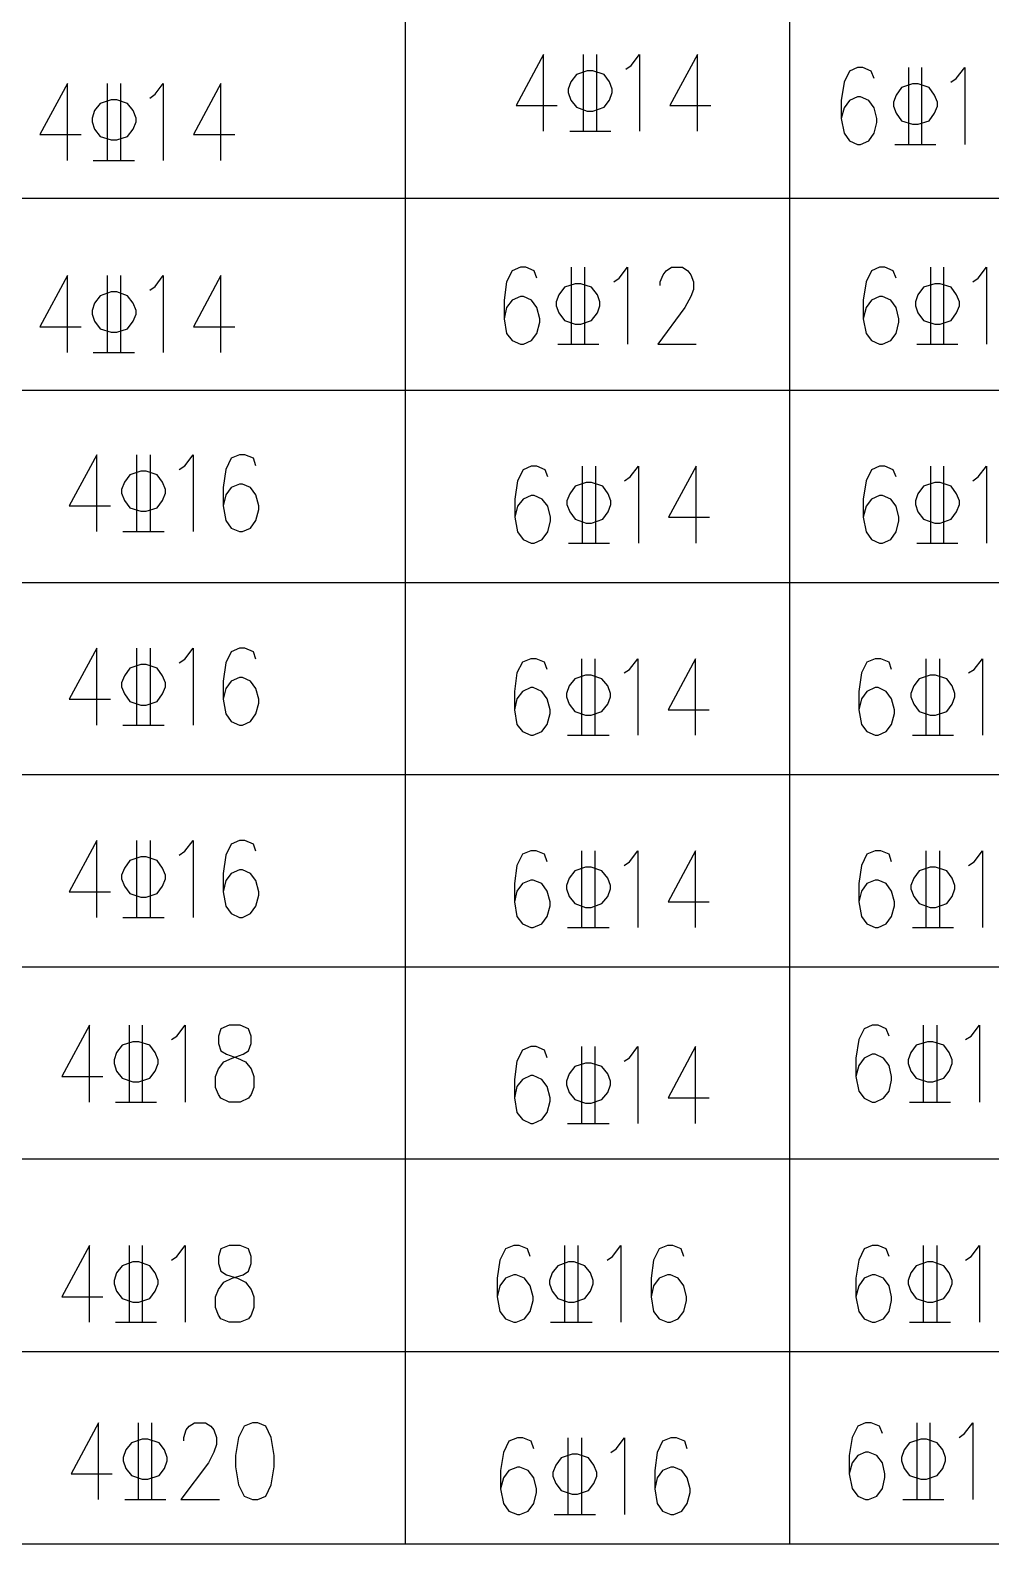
# Model space of a CAD drawing. Extents: x 3968514 to 5230306, y -516551 to -228246.
# Drawn here: x 4097670 to 4100179, y -330619 to -326664 of the extents above; entities that cross this region are included whole.
import ezdxf

# ---------------------------------------------------------------- set-up
doc = ezdxf.new("R2010")
doc.units = 0
doc.header["$LTSCALE"] = 1000
doc.header["$MEASUREMENT"] = 0
doc.layers.add('PUB_TEXT', color=7, linetype='Continuous')

# ---------------------------------------------------------------- blocks, each defined once
blk = doc.blocks.new('gegeehe')
at = {"color": 0, "linetype": 'Continuous'}
for points in [[(2737391.8, -7649416), (2752391.7, -7649416), (2752391.7, -7638865.4), (2737391.8, -7638865.4), (2737391.8, -7649416)], [(2744791.9, -7638865.4), (2744791.9, -7649416)], [(2746191.7, -7638865.4), (2746191.7, -7649416)], [(2745295.4, -7644271.1), (2745295.4, -7643992.1), (2745196.3, -7644178.1), (2745345.7, -7644178.1)], [(2745440.2, -7643992.1), (2745440.2, -7644271.1)], [(2745490.6, -7644271.1), (2745490.6, -7643992.1)], [(2745595.8, -7644045.4), (2745615.6, -7644031.7), (2745646.1, -7643992.1), (2745646.1, -7644271.1)], [(2745856.5, -7644271.1), (2745856.5, -7643992.1), (2745755.9, -7644178.1), (2745905.3, -7644178.1)], [(2745455.5, -7644051.5), (2745415.8, -7644065.3), (2745396, -7644091.2), (2745385.3, -7644118.6), (2745385.3, -7644130.8), (2745396, -7644158.3), (2745415.8, -7644184.2), (2745455.5, -7644197.9), (2745475.3, -7644197.9), (2745516.5, -7644184.2), (2745536.3, -7644158.3), (2745545.5, -7644130.8), (2745545.5, -7644118.6), (2745536.3, -7644091.2), (2745516.5, -7644065.3), (2745475.3, -7644051.5), (2745455.5, -7644051.5)], [(2746500.6, -7644079), (2746489.9, -7644053.1), (2746459.4, -7644039.3), (2746439.6, -7644039.3), (2746410.6, -7644053.1), (2746390.8, -7644092.7), (2746380.1, -7644159.8), (2746380.1, -7644225.4), (2746390.8, -7644278.7), (2746410.6, -7644306.2), (2746439.6, -7644319.9), (2746450.3, -7644319.9), (2746480.8, -7644306.2), (2746500.6, -7644278.7), (2746509.7, -7644239.1), (2746509.7, -7644225.4), (2746500.6, -7644185.7), (2746480.8, -7644159.8), (2746450.3, -7644146.1), (2746439.6, -7644146.1), (2746410.6, -7644159.8), (2746390.8, -7644185.7), (2746380.1, -7644225.4)], [(2746625.6, -7644039.3), (2746625.6, -7644319.9)], [(2746674.4, -7644319.9), (2746674.4, -7644039.3)], [(2746779.6, -7644092.7), (2746799.5, -7644079), (2746829.9, -7644039.3), (2746829.9, -7644319.9)], [(2743561.6, -7644377.9), (2743561.6, -7644097.3), (2743461, -7644283.3), (2743611.9, -7644283.3)], [(2743706.5, -7644097.3), (2743706.5, -7644377.9)], [(2743756.8, -7644377.9), (2743756.8, -7644097.3)], [(2743862, -7644150.6), (2743881.8, -7644136.9), (2743910.8, -7644097.3), (2743910.8, -7644377.9)], [(2744121.2, -7644377.9), (2744121.2, -7644097.3), (2744020.6, -7644283.3), (2744171.6, -7644283.3)], [(2746639.3, -7644098.8), (2746599.7, -7644112.5), (2746579.9, -7644140), (2746570.7, -7644165.9), (2746570.7, -7644179.6), (2746579.9, -7644205.5), (2746599.7, -7644233), (2746639.3, -7644245.2), (2746660.7, -7644245.2), (2746700.3, -7644233), (2746720.2, -7644205.5), (2746730.8, -7644179.6), (2746730.8, -7644165.9), (2746720.2, -7644140), (2746700.3, -7644112.5), (2746660.7, -7644098.8), (2746639.3, -7644098.8)], [(2743721.7, -7644156.7), (2743680.6, -7644170.5), (2743660.7, -7644196.4), (2743651.6, -7644223.8), (2743651.6, -7644237.6), (2743660.7, -7644263.5), (2743680.6, -7644290.9), (2743721.7, -7644303.1), (2743741.5, -7644303.1), (2743781.2, -7644290.9), (2743801, -7644263.5), (2743811.7, -7644237.6), (2743811.7, -7644223.8), (2743801, -7644196.4), (2743781.2, -7644170.5), (2743741.5, -7644156.7), (2743721.7, -7644156.7)], [(2745391.4, -7644271.1), (2745540.9, -7644271.1)], [(2746575.3, -7644319.9), (2746724.7, -7644319.9)], [(2743656.2, -7644377.9), (2743805.6, -7644377.9)], [(2737391.8, -7644515.1), (2752391.7, -7644515.1)], [(2745271.4, -7644806.3), (2745262.2, -7644780.4), (2745231.7, -7644766.7), (2745211.9, -7644766.7), (2745181.4, -7644780.4), (2745161.6, -7644820.1), (2745152.4, -7644887.2), (2745152.4, -7644954.3), (2745161.6, -7645007.6), (2745181.4, -7645033.5), (2745211.9, -7645047.3), (2745222.6, -7645047.3), (2745251.6, -7645033.5), (2745271.4, -7645007.6), (2745282.1, -7644966.5), (2745282.1, -7644954.3), (2745271.4, -7644913.1), (2745251.6, -7644887.2), (2745222.6, -7644873.4), (2745211.9, -7644873.4), (2745181.4, -7644887.2), (2745161.6, -7644913.1), (2745152.4, -7644954.3)], [(2745396.4, -7644766.7), (2745396.4, -7645047.3)], [(2745446.7, -7645047.3), (2745446.7, -7644766.7)], [(2745552, -7644820.1), (2745571.8, -7644806.3), (2745602.3, -7644766.7), (2745602.3, -7645047.3)], [(2745721.2, -7644833.8), (2745721.2, -7644820.1), (2745731.9, -7644794.1), (2745742.6, -7644780.4), (2745762.4, -7644766.7), (2745802, -7644766.7), (2745821.9, -7644780.4), (2745832.5, -7644794.1), (2745841.7, -7644820.1), (2745841.7, -7644847.5), (2745832.5, -7644873.4), (2745811.2, -7644913.1), (2745712.1, -7645047.3), (2745852.3, -7645047.3)], [(2746580.5, -7644806.3), (2746569.9, -7644780.4), (2746539.4, -7644766.7), (2746519.5, -7644766.7), (2746490.6, -7644780.4), (2746470.7, -7644820.1), (2746460.1, -7644887.2), (2746460.1, -7644954.3), (2746470.7, -7645007.6), (2746490.6, -7645033.5), (2746519.5, -7645047.3), (2746530.2, -7645047.3), (2746560.7, -7645033.5), (2746580.5, -7645007.6), (2746589.7, -7644966.5), (2746589.7, -7644954.3), (2746580.5, -7644913.1), (2746560.7, -7644887.2), (2746530.2, -7644873.4), (2746519.5, -7644873.4), (2746490.6, -7644887.2), (2746470.7, -7644913.1), (2746460.1, -7644954.3)], [(2746705.6, -7644766.7), (2746705.6, -7645047.3)], [(2746754.4, -7645047.3), (2746754.4, -7644766.7)], [(2746859.6, -7644820.1), (2746879.4, -7644806.3), (2746909.9, -7644766.7), (2746909.9, -7645047.3)], [(2743561.6, -7645077.8), (2743561.6, -7644797.2), (2743461, -7644983.2), (2743611.9, -7644983.2)], [(2743706.5, -7644797.2), (2743706.5, -7645077.8)], [(2743756.8, -7645077.8), (2743756.8, -7644797.2)], [(2743862, -7644850.6), (2743881.8, -7644836.8), (2743910.8, -7644797.2), (2743910.8, -7645077.8)], [(2744121.2, -7645077.8), (2744121.2, -7644797.2), (2744020.6, -7644983.2), (2744171.6, -7644983.2)], [(2745411.7, -7644827.7), (2745372, -7644839.9), (2745352.2, -7644867.3), (2745341.5, -7644893.3), (2745341.5, -7644907), (2745352.2, -7644932.9), (2745372, -7644960.4), (2745411.7, -7644974.1), (2745431.5, -7644974.1), (2745471.1, -7644960.4), (2745492.5, -7644932.9), (2745501.6, -7644907), (2745501.6, -7644893.3), (2745492.5, -7644867.3), (2745471.1, -7644839.9), (2745431.5, -7644827.7), (2745411.7, -7644827.7)], [(2746720.8, -7644827.7), (2746679.6, -7644839.9), (2746659.8, -7644867.3), (2746650.7, -7644893.3), (2746650.7, -7644907), (2746659.8, -7644932.9), (2746679.6, -7644960.4), (2746720.8, -7644974.1), (2746740.6, -7644974.1), (2746780.3, -7644960.4), (2746800.1, -7644932.9), (2746810.8, -7644907), (2746810.8, -7644893.3), (2746800.1, -7644867.3), (2746780.3, -7644839.9), (2746740.6, -7644827.7), (2746720.8, -7644827.7)], [(2743721.7, -7644856.7), (2743680.6, -7644870.4), (2743660.7, -7644897.8), (2743651.6, -7644923.8), (2743651.6, -7644937.5), (2743660.7, -7644963.4), (2743680.6, -7644990.9), (2743721.7, -7645003.1), (2743741.5, -7645003.1), (2743781.2, -7644990.9), (2743801, -7644963.4), (2743811.7, -7644937.5), (2743811.7, -7644923.8), (2743801, -7644897.8), (2743781.2, -7644870.4), (2743741.5, -7644856.7), (2743721.7, -7644856.7)], [(2745347.6, -7645047.3), (2745497.1, -7645047.3)], [(2746655.2, -7645047.3), (2746804.7, -7645047.3)], [(2743656.2, -7645077.8), (2743805.6, -7645077.8)], [(2737391.8, -7645215), (2752391.7, -7645215)], [(2743668.7, -7645728.9), (2743668.7, -7645449.8), (2743568, -7645635.9), (2743719, -7645635.9)], [(2743813.5, -7645449.8), (2743813.5, -7645728.9)], [(2743863.9, -7645728.9), (2743863.9, -7645449.8)], [(2743969.1, -7645503.2), (2743988.9, -7645489.5), (2744019.4, -7645449.8), (2744019.4, -7645728.9)], [(2744248.1, -7645489.5), (2744239, -7645462), (2744208.5, -7645449.8), (2744188.7, -7645449.8), (2744158.2, -7645462), (2744138.3, -7645503.2), (2744129.2, -7645568.8), (2744129.2, -7645635.9), (2744138.3, -7645689.2), (2744158.2, -7645716.7), (2744188.7, -7645728.9), (2744199.3, -7645728.9), (2744228.3, -7645716.7), (2744248.1, -7645689.2), (2744258.8, -7645649.6), (2744258.8, -7645635.9), (2744248.1, -7645596.2), (2744228.3, -7645568.8), (2744199.3, -7645556.6), (2744188.7, -7645556.6), (2744158.2, -7645568.8), (2744138.3, -7645596.2), (2744129.2, -7645635.9)], [(2743828.8, -7645509.3), (2743789.1, -7645523), (2743769.3, -7645549), (2743758.6, -7645576.4), (2743758.6, -7645590.1), (2743769.3, -7645616.1), (2743789.1, -7645643.5), (2743828.8, -7645655.7), (2743848.6, -7645655.7), (2743888.3, -7645643.5), (2743908.1, -7645616.1), (2743918.8, -7645590.1), (2743918.8, -7645576.4), (2743908.1, -7645549), (2743888.3, -7645523), (2743848.6, -7645509.3), (2743828.8, -7645509.3)], [(2745312.2, -7645530.7), (2745301.5, -7645504.7), (2745271, -7645491), (2745251.2, -7645491), (2745222.2, -7645504.7), (2745200.8, -7645544.4), (2745191.7, -7645611.5), (2745191.7, -7645677), (2745200.8, -7645730.4), (2745222.2, -7645757.9), (2745251.2, -7645771.6), (2745261.8, -7645771.6), (2745290.8, -7645757.9), (2745312.2, -7645730.4), (2745321.3, -7645690.8), (2745321.3, -7645677), (2745312.2, -7645637.4), (2745290.8, -7645611.5), (2745261.8, -7645597.8), (2745251.2, -7645597.8), (2745222.2, -7645611.5), (2745200.8, -7645637.4), (2745191.7, -7645677)], [(2745437.2, -7645491), (2745437.2, -7645771.6)], [(2745486, -7645771.6), (2745486, -7645491)], [(2745591.2, -7645544.4), (2745611, -7645530.7), (2745641.5, -7645491), (2745641.5, -7645771.6)], [(2745851.9, -7645771.6), (2745851.9, -7645491), (2745751.3, -7645677), (2745900.7, -7645677)], [(2746580.5, -7645530.7), (2746569.9, -7645504.7), (2746539.4, -7645491), (2746519.5, -7645491), (2746490.6, -7645504.7), (2746470.7, -7645544.4), (2746460.1, -7645611.5), (2746460.1, -7645677), (2746470.7, -7645730.4), (2746490.6, -7645757.9), (2746519.5, -7645771.6), (2746530.2, -7645771.6), (2746560.7, -7645757.9), (2746580.5, -7645730.4), (2746589.7, -7645690.8), (2746589.7, -7645677), (2746580.5, -7645637.4), (2746560.7, -7645611.5), (2746530.2, -7645597.8), (2746519.5, -7645597.8), (2746490.6, -7645611.5), (2746470.7, -7645637.4), (2746460.1, -7645677)], [(2746705.6, -7645491), (2746705.6, -7645771.6)], [(2746754.4, -7645771.6), (2746754.4, -7645491)], [(2746859.6, -7645544.4), (2746879.4, -7645530.7), (2746909.9, -7645491), (2746909.9, -7645771.6)], [(2745450.9, -7645550.5), (2745411.3, -7645564.2), (2745391.4, -7645591.7), (2745380.8, -7645617.6), (2745380.8, -7645631.3), (2745391.4, -7645657.2), (2745411.3, -7645684.7), (2745450.9, -7645698.4), (2745470.7, -7645698.4), (2745511.9, -7645684.7), (2745531.7, -7645657.2), (2745540.9, -7645631.3), (2745540.9, -7645617.6), (2745531.7, -7645591.7), (2745511.9, -7645564.2), (2745470.7, -7645550.5), (2745450.9, -7645550.5)], [(2746720.8, -7645550.5), (2746679.6, -7645564.2), (2746659.8, -7645591.7), (2746650.7, -7645617.6), (2746650.7, -7645631.3), (2746659.8, -7645657.2), (2746679.6, -7645684.7), (2746720.8, -7645698.4), (2746740.6, -7645698.4), (2746780.3, -7645684.7), (2746800.1, -7645657.2), (2746810.8, -7645631.3), (2746810.8, -7645617.6), (2746800.1, -7645591.7), (2746780.3, -7645564.2), (2746740.6, -7645550.5), (2746720.8, -7645550.5)], [(2743763.2, -7645728.9), (2743914.2, -7645728.9)], [(2745386.9, -7645771.6), (2745536.3, -7645771.6)], [(2746655.2, -7645771.6), (2746804.7, -7645771.6)], [(2737391.8, -7645914.9), (2752391.7, -7645914.9)], [(2743668.7, -7646434.9), (2743668.7, -7646154.3), (2743568, -7646340.4), (2743719, -7646340.4)], [(2743813.5, -7646154.3), (2743813.5, -7646434.9)], [(2743863.9, -7646434.9), (2743863.9, -7646154.3)], [(2743969.1, -7646207.7), (2743988.9, -7646194), (2744019.4, -7646154.3), (2744019.4, -7646434.9)], [(2744248.1, -7646194), (2744239, -7646168.1), (2744208.5, -7646154.3), (2744188.7, -7646154.3), (2744158.2, -7646168.1), (2744138.3, -7646207.7), (2744129.2, -7646274.8), (2744129.2, -7646340.4), (2744138.3, -7646393.7), (2744158.2, -7646421.2), (2744188.7, -7646434.9), (2744199.3, -7646434.9), (2744228.3, -7646421.2), (2744248.1, -7646393.7), (2744258.8, -7646354.1), (2744258.8, -7646340.4), (2744248.1, -7646300.7), (2744228.3, -7646274.8), (2744199.3, -7646261.1), (2744188.7, -7646261.1), (2744158.2, -7646274.8), (2744138.3, -7646300.7), (2744129.2, -7646340.4)], [(2743828.8, -7646213.8), (2743789.1, -7646227.5), (2743769.3, -7646255), (2743758.6, -7646280.9), (2743758.6, -7646294.6), (2743769.3, -7646320.5), (2743789.1, -7646348), (2743828.8, -7646361.7), (2743848.6, -7646361.7), (2743888.3, -7646348), (2743908.1, -7646320.5), (2743918.8, -7646294.6), (2743918.8, -7646280.9), (2743908.1, -7646255), (2743888.3, -7646227.5), (2743848.6, -7646213.8), (2743828.8, -7646213.8)], [(2745309.1, -7646232.1), (2745300, -7646204.7), (2745269.5, -7646192.5), (2745249.6, -7646192.5), (2745219.1, -7646204.7), (2745199.3, -7646244.3), (2745190.2, -7646311.4), (2745190.2, -7646378.5), (2745199.3, -7646431.9), (2745219.1, -7646457.8), (2745249.6, -7646471.5), (2745258.8, -7646471.5), (2745289.3, -7646457.8), (2745309.1, -7646431.9), (2745319.8, -7646392.2), (2745319.8, -7646378.5), (2745309.1, -7646338.8), (2745289.3, -7646311.4), (2745258.8, -7646297.7), (2745249.6, -7646297.7), (2745219.1, -7646311.4), (2745199.3, -7646338.8), (2745190.2, -7646378.5)], [(2745434.1, -7646192.5), (2745434.1, -7646471.5)], [(2745484.5, -7646471.5), (2745484.5, -7646192.5)], [(2745589.7, -7646244.3), (2745609.5, -7646232.1), (2745640, -7646192.5), (2745640, -7646471.5)], [(2745848.9, -7646471.5), (2745848.9, -7646192.5), (2745749.8, -7646378.5), (2745899.2, -7646378.5)], [(2746563.8, -7646232.1), (2746554.6, -7646204.7), (2746524.1, -7646192.5), (2746504.3, -7646192.5), (2746473.8, -7646204.7), (2746454, -7646244.3), (2746444.8, -7646311.4), (2746444.8, -7646378.5), (2746454, -7646431.9), (2746473.8, -7646457.8), (2746504.3, -7646471.5), (2746515, -7646471.5), (2746543.9, -7646457.8), (2746563.8, -7646431.9), (2746574.4, -7646392.2), (2746574.4, -7646378.5), (2746563.8, -7646338.8), (2746543.9, -7646311.4), (2746515, -7646297.7), (2746504.3, -7646297.7), (2746473.8, -7646311.4), (2746454, -7646338.8), (2746444.8, -7646378.5)], [(2746688.8, -7646192.5), (2746688.8, -7646471.5)], [(2746739.1, -7646471.5), (2746739.1, -7646192.5)], [(2746844.3, -7646244.3), (2746864.1, -7646232.1), (2746894.6, -7646192.5), (2746894.6, -7646471.5)], [(2745449.4, -7646251.9), (2745409.7, -7646265.6), (2745389.9, -7646291.6), (2745379.2, -7646319), (2745379.2, -7646331.2), (2745389.9, -7646358.7), (2745409.7, -7646384.6), (2745449.4, -7646398.3), (2745469.2, -7646398.3), (2745508.9, -7646384.6), (2745530.2, -7646358.7), (2745539.4, -7646331.2), (2745539.4, -7646319), (2745530.2, -7646291.6), (2745508.9, -7646265.6), (2745469.2, -7646251.9), (2745449.4, -7646251.9)], [(2746704, -7646251.9), (2746664.4, -7646265.6), (2746644.6, -7646291.6), (2746633.9, -7646319), (2746633.9, -7646331.2), (2746644.6, -7646358.7), (2746664.4, -7646384.6), (2746704, -7646398.3), (2746723.9, -7646398.3), (2746765, -7646384.6), (2746784.9, -7646358.7), (2746794, -7646331.2), (2746794, -7646319), (2746784.9, -7646291.6), (2746765, -7646265.6), (2746723.9, -7646251.9), (2746704, -7646251.9)], [(2743763.2, -7646434.9), (2743914.2, -7646434.9)], [(2745383.8, -7646471.5), (2745534.8, -7646471.5)], [(2746640, -7646471.5), (2746789.4, -7646471.5)], [(2737391.8, -7646614.8), (2752391.7, -7646614.8)], [(2743668.7, -7647134.8), (2743668.7, -7646854.3), (2743568, -7647041.8), (2743719, -7647041.8)], [(2743813.5, -7646854.3), (2743813.5, -7647134.8)], [(2743863.9, -7647134.8), (2743863.9, -7646854.3)], [(2743969.1, -7646907.6), (2743988.9, -7646893.9), (2744019.4, -7646854.3), (2744019.4, -7647134.8)], [(2744248.1, -7646893.9), (2744239, -7646868), (2744208.5, -7646854.3), (2744188.7, -7646854.3), (2744158.2, -7646868), (2744138.3, -7646907.6), (2744129.2, -7646974.7), (2744129.2, -7647041.8), (2744138.3, -7647093.7), (2744158.2, -7647121.1), (2744188.7, -7647134.8), (2744199.3, -7647134.8), (2744228.3, -7647121.1), (2744248.1, -7647093.7), (2744258.8, -7647054), (2744258.8, -7647041.8), (2744248.1, -7647000.6), (2744228.3, -7646974.7), (2744199.3, -7646961), (2744188.7, -7646961), (2744158.2, -7646974.7), (2744138.3, -7647000.6), (2744129.2, -7647041.8)], [(2743828.8, -7646913.7), (2743789.1, -7646927.4), (2743769.3, -7646954.9), (2743758.6, -7646980.8), (2743758.6, -7646994.5), (2743769.3, -7647020.5), (2743789.1, -7647047.9), (2743828.8, -7647061.6), (2743848.6, -7647061.6), (2743888.3, -7647047.9), (2743908.1, -7647020.5), (2743918.8, -7646994.5), (2743918.8, -7646980.8), (2743908.1, -7646954.9), (2743888.3, -7646927.4), (2743848.6, -7646913.7), (2743828.8, -7646913.7)], [(2745309.1, -7646932), (2745300, -7646904.6), (2745269.5, -7646892.4), (2745249.6, -7646892.4), (2745219.1, -7646904.6), (2745199.3, -7646945.7), (2745190.2, -7647011.3), (2745190.2, -7647078.4), (2745199.3, -7647131.8), (2745219.1, -7647157.7), (2745249.6, -7647171.4), (2745258.8, -7647171.4), (2745289.3, -7647157.7), (2745309.1, -7647131.8), (2745319.8, -7647092.1), (2745319.8, -7647078.4), (2745309.1, -7647038.8), (2745289.3, -7647011.3), (2745258.8, -7646999.1), (2745249.6, -7646999.1), (2745219.1, -7647011.3), (2745199.3, -7647038.8), (2745190.2, -7647078.4)], [(2745434.1, -7646892.4), (2745434.1, -7647171.4)], [(2745484.5, -7647171.4), (2745484.5, -7646892.4)], [(2745589.7, -7646945.7), (2745609.5, -7646932), (2745640, -7646892.4), (2745640, -7647171.4)], [(2745848.9, -7647171.4), (2745848.9, -7646892.4), (2745749.8, -7647078.4), (2745899.2, -7647078.4)], [(2746563.8, -7646932), (2746554.6, -7646904.6), (2746524.1, -7646892.4), (2746504.3, -7646892.4), (2746473.8, -7646904.6), (2746454, -7646945.7), (2746444.8, -7647011.3), (2746444.8, -7647078.4), (2746454, -7647131.8), (2746473.8, -7647157.7), (2746504.3, -7647171.4), (2746515, -7647171.4), (2746543.9, -7647157.7), (2746563.8, -7647131.8), (2746574.4, -7647092.1), (2746574.4, -7647078.4), (2746563.8, -7647038.8), (2746543.9, -7647011.3), (2746515, -7646999.1), (2746504.3, -7646999.1), (2746473.8, -7647011.3), (2746454, -7647038.8), (2746444.8, -7647078.4)], [(2746688.8, -7646892.4), (2746688.8, -7647171.4)], [(2746739.1, -7647171.4), (2746739.1, -7646892.4)], [(2746844.3, -7646945.7), (2746864.1, -7646932), (2746894.6, -7646892.4), (2746894.6, -7647171.4)], [(2745449.4, -7646951.8), (2745409.7, -7646965.6), (2745389.9, -7646991.5), (2745379.2, -7647018.9), (2745379.2, -7647031.1), (2745389.9, -7647058.6), (2745409.7, -7647084.5), (2745449.4, -7647098.2), (2745469.2, -7647098.2), (2745508.9, -7647084.5), (2745530.2, -7647058.6), (2745539.4, -7647031.1), (2745539.4, -7647018.9), (2745530.2, -7646991.5), (2745508.9, -7646965.6), (2745469.2, -7646951.8), (2745449.4, -7646951.8)], [(2746704, -7646951.8), (2746664.4, -7646965.6), (2746644.6, -7646991.5), (2746633.9, -7647018.9), (2746633.9, -7647031.1), (2746644.6, -7647058.6), (2746664.4, -7647084.5), (2746704, -7647098.2), (2746723.9, -7647098.2), (2746765, -7647084.5), (2746784.9, -7647058.6), (2746794, -7647031.1), (2746794, -7647018.9), (2746784.9, -7646991.5), (2746765, -7646965.6), (2746723.9, -7646951.8), (2746704, -7646951.8)], [(2743763.2, -7647134.8), (2743914.2, -7647134.8)], [(2745383.8, -7647171.4), (2745534.8, -7647171.4)], [(2746640, -7647171.4), (2746789.4, -7647171.4)], [(2737391.8, -7647314.8), (2752391.7, -7647314.8)], [(2743642, -7647807.3), (2743642, -7647526.7), (2743541.4, -7647714.3), (2743690.8, -7647714.3)], [(2743786.9, -7647526.7), (2743786.9, -7647807.3)], [(2743835.7, -7647807.3), (2743835.7, -7647526.7)], [(2743940.9, -7647580.1), (2743960.7, -7647567.9), (2743991.2, -7647526.7), (2743991.2, -7647807.3)], [(2744151.3, -7647526.7), (2744120.9, -7647540.4), (2744111.7, -7647567.9), (2744111.7, -7647593.8), (2744120.9, -7647621.3), (2744140.7, -7647633.5), (2744181.8, -7647647.2), (2744210.8, -7647660.9), (2744230.6, -7647686.8), (2744241.3, -7647714.3), (2744241.3, -7647753.9), (2744230.6, -7647779.9), (2744221.5, -7647793.6), (2744191, -7647807.3), (2744151.3, -7647807.3), (2744120.9, -7647793.6), (2744111.7, -7647779.9), (2744101, -7647753.9), (2744101, -7647714.3), (2744111.7, -7647686.8), (2744131.5, -7647660.9), (2744162, -7647647.2), (2744201.7, -7647633.5), (2744221.5, -7647621.3), (2744230.6, -7647593.8), (2744230.6, -7647567.9), (2744221.5, -7647540.4), (2744191, -7647526.7), (2744151.3, -7647526.7)], [(2746554.3, -7647567.9), (2746543.6, -7647540.4), (2746514.6, -7647526.7), (2746493.3, -7647526.7), (2746464.3, -7647540.4), (2746444.5, -7647580.1), (2746433.8, -7647647.2), (2746433.8, -7647714.3), (2746444.5, -7647767.7), (2746464.3, -7647793.6), (2746493.3, -7647807.3), (2746504, -7647807.3), (2746534.5, -7647793.6), (2746554.3, -7647767.7), (2746563.4, -7647728), (2746563.4, -7647714.3), (2746554.3, -7647674.6), (2746534.5, -7647647.2), (2746504, -7647633.5), (2746493.3, -7647633.5), (2746464.3, -7647647.2), (2746444.5, -7647674.6), (2746433.8, -7647714.3)], [(2746679.3, -7647526.7), (2746679.3, -7647807.3)], [(2746729.6, -7647807.3), (2746729.6, -7647526.7)], [(2746833.3, -7647580.1), (2746853.1, -7647567.9), (2746883.6, -7647526.7), (2746883.6, -7647807.3)], [(2743800.6, -7647587.7), (2743761, -7647599.9), (2743741.2, -7647627.4), (2743732, -7647653.3), (2743732, -7647667), (2743741.2, -7647694.5), (2743761, -7647720.4), (2743800.6, -7647734.1), (2743822, -7647734.1), (2743861.6, -7647720.4), (2743881.5, -7647694.5), (2743892.1, -7647667), (2743892.1, -7647653.3), (2743881.5, -7647627.4), (2743861.6, -7647599.9), (2743822, -7647587.7), (2743800.6, -7647587.7)], [(2745309.1, -7647645.7), (2745300, -7647618.2), (2745269.5, -7647604.5), (2745249.6, -7647604.5), (2745219.1, -7647618.2), (2745199.3, -7647657.9), (2745190.2, -7647725), (2745190.2, -7647792), (2745199.3, -7647845.4), (2745219.1, -7647871.3), (2745249.6, -7647885.1), (2745258.8, -7647885.1), (2745289.3, -7647871.3), (2745309.1, -7647845.4), (2745319.8, -7647804.2), (2745319.8, -7647792), (2745309.1, -7647750.9), (2745289.3, -7647725), (2745258.8, -7647711.2), (2745249.6, -7647711.2), (2745219.1, -7647725), (2745199.3, -7647750.9), (2745190.2, -7647792)], [(2745434.1, -7647604.5), (2745434.1, -7647885.1)], [(2745484.5, -7647885.1), (2745484.5, -7647604.5)], [(2745589.7, -7647657.9), (2745609.5, -7647645.7), (2745640, -7647604.5), (2745640, -7647885.1)], [(2745848.9, -7647885.1), (2745848.9, -7647604.5), (2745749.8, -7647792), (2745899.2, -7647792)], [(2746694.6, -7647587.7), (2746653.4, -7647599.9), (2746633.6, -7647627.4), (2746624.4, -7647653.3), (2746624.4, -7647667), (2746633.6, -7647694.5), (2746653.4, -7647720.4), (2746694.6, -7647734.1), (2746714.4, -7647734.1), (2746754, -7647720.4), (2746773.9, -7647694.5), (2746784.5, -7647667), (2746784.5, -7647653.3), (2746773.9, -7647627.4), (2746754, -7647599.9), (2746714.4, -7647587.7), (2746694.6, -7647587.7)], [(2745449.4, -7647665.5), (2745409.7, -7647677.7), (2745389.9, -7647705.1), (2745379.2, -7647731.1), (2745379.2, -7647744.8), (2745389.9, -7647772.2), (2745409.7, -7647798.1), (2745449.4, -7647811.9), (2745469.2, -7647811.9), (2745508.9, -7647798.1), (2745530.2, -7647772.2), (2745539.4, -7647744.8), (2745539.4, -7647731.1), (2745530.2, -7647705.1), (2745508.9, -7647677.7), (2745469.2, -7647665.5), (2745449.4, -7647665.5)], [(2743736.6, -7647807.3), (2743886, -7647807.3)], [(2746629, -7647807.3), (2746778.4, -7647807.3)], [(2745383.8, -7647885.1), (2745534.8, -7647885.1)], [(2737391.8, -7648014.7), (2752391.7, -7648014.7)], [(2743642, -7648609.4), (2743642, -7648330.3), (2743541.4, -7648516.4), (2743690.8, -7648516.4)], [(2743786.9, -7648330.3), (2743786.9, -7648609.4)], [(2743835.7, -7648609.4), (2743835.7, -7648330.3)], [(2743940.9, -7648383.7), (2743960.7, -7648370), (2743991.2, -7648330.3), (2743991.2, -7648609.4)], [(2744151.3, -7648330.3), (2744120.9, -7648342.5), (2744111.7, -7648370), (2744111.7, -7648395.9), (2744120.9, -7648423.3), (2744140.7, -7648437.1), (2744181.8, -7648449.3), (2744210.8, -7648463), (2744230.6, -7648490.4), (2744241.3, -7648516.4), (2744241.3, -7648556), (2744230.6, -7648583.5), (2744221.5, -7648597.2), (2744191, -7648609.4), (2744151.3, -7648609.4), (2744120.9, -7648597.2), (2744111.7, -7648583.5), (2744101, -7648556), (2744101, -7648516.4), (2744111.7, -7648490.4), (2744131.5, -7648463), (2744162, -7648449.3), (2744201.7, -7648437.1), (2744221.5, -7648423.3), (2744230.6, -7648395.9), (2744230.6, -7648370), (2744221.5, -7648342.5), (2744191, -7648330.3), (2744151.3, -7648330.3)], [(2745247, -7648370), (2745237.9, -7648342.5), (2745207.4, -7648330.3), (2745187.6, -7648330.3), (2745157.1, -7648342.5), (2745137.3, -7648383.7), (2745126.6, -7648449.3), (2745126.6, -7648516.4), (2745137.3, -7648569.7), (2745157.1, -7648597.2), (2745187.6, -7648609.4), (2745196.7, -7648609.4), (2745227.2, -7648597.2), (2745247, -7648569.7), (2745257.7, -7648530.1), (2745257.7, -7648516.4), (2745247, -7648476.7), (2745227.2, -7648449.3), (2745196.7, -7648437.1), (2745187.6, -7648437.1), (2745157.1, -7648449.3), (2745137.3, -7648476.7), (2745126.6, -7648516.4)], [(2745372.1, -7648330.3), (2745372.1, -7648609.4)], [(2745422.4, -7648609.4), (2745422.4, -7648330.3)], [(2745527.6, -7648383.7), (2745547.4, -7648370), (2745577.9, -7648330.3), (2745577.9, -7648609.4)], [(2745806.7, -7648370), (2745797.5, -7648342.5), (2745767, -7648330.3), (2745747.2, -7648330.3), (2745716.7, -7648342.5), (2745696.9, -7648383.7), (2745687.7, -7648449.3), (2745687.7, -7648516.4), (2745696.9, -7648569.7), (2745716.7, -7648597.2), (2745747.2, -7648609.4), (2745757.9, -7648609.4), (2745786.8, -7648597.2), (2745806.7, -7648569.7), (2745817.3, -7648530.1), (2745817.3, -7648516.4), (2745806.7, -7648476.7), (2745786.8, -7648449.3), (2745757.9, -7648437.1), (2745747.2, -7648437.1), (2745716.7, -7648449.3), (2745696.9, -7648476.7), (2745687.7, -7648516.4)], [(2746554.3, -7648370), (2746543.6, -7648342.5), (2746514.6, -7648330.3), (2746493.3, -7648330.3), (2746464.3, -7648342.5), (2746444.5, -7648383.7), (2746433.8, -7648449.3), (2746433.8, -7648516.4), (2746444.5, -7648569.7), (2746464.3, -7648597.2), (2746493.3, -7648609.4), (2746504, -7648609.4), (2746534.5, -7648597.2), (2746554.3, -7648569.7), (2746563.4, -7648530.1), (2746563.4, -7648516.4), (2746554.3, -7648476.7), (2746534.5, -7648449.3), (2746504, -7648437.1), (2746493.3, -7648437.1), (2746464.3, -7648449.3), (2746444.5, -7648476.7), (2746433.8, -7648516.4)], [(2746679.3, -7648330.3), (2746679.3, -7648609.4)], [(2746729.6, -7648609.4), (2746729.6, -7648330.3)], [(2746833.3, -7648383.7), (2746853.1, -7648370), (2746883.6, -7648330.3), (2746883.6, -7648609.4)], [(2743800.6, -7648389.8), (2743761, -7648403.5), (2743741.2, -7648429.4), (2743732, -7648456.9), (2743732, -7648469.1), (2743741.2, -7648496.5), (2743761, -7648522.5), (2743800.6, -7648536.2), (2743822, -7648536.2), (2743861.6, -7648522.5), (2743881.5, -7648496.5), (2743892.1, -7648469.1), (2743892.1, -7648456.9), (2743881.5, -7648429.4), (2743861.6, -7648403.5), (2743822, -7648389.8), (2743800.6, -7648389.8)], [(2745387.3, -7648389.8), (2745347.7, -7648403.5), (2745327.9, -7648429.4), (2745317.2, -7648456.9), (2745317.2, -7648469.1), (2745327.9, -7648496.5), (2745347.7, -7648522.5), (2745387.3, -7648536.2), (2745407.2, -7648536.2), (2745446.8, -7648522.5), (2745466.6, -7648496.5), (2745477.3, -7648469.1), (2745477.3, -7648456.9), (2745466.6, -7648429.4), (2745446.8, -7648403.5), (2745407.2, -7648389.8), (2745387.3, -7648389.8)], [(2746694.6, -7648389.8), (2746653.4, -7648403.5), (2746633.6, -7648429.4), (2746624.4, -7648456.9), (2746624.4, -7648469.1), (2746633.6, -7648496.5), (2746653.4, -7648522.5), (2746694.6, -7648536.2), (2746714.4, -7648536.2), (2746754, -7648522.5), (2746773.9, -7648496.5), (2746784.5, -7648469.1), (2746784.5, -7648456.9), (2746773.9, -7648429.4), (2746754, -7648403.5), (2746714.4, -7648389.8), (2746694.6, -7648389.8)], [(2743736.6, -7648609.4), (2743886, -7648609.4)], [(2745321.8, -7648609.4), (2745472.7, -7648609.4)], [(2746629, -7648609.4), (2746778.4, -7648609.4)], [(2737391.8, -7648716.1), (2752391.7, -7648716.1)], [(2743674.5, -7649254.4), (2743674.5, -7648975.4), (2743575.4, -7649161.4), (2743724.8, -7649161.4)], [(2743819.4, -7648975.4), (2743819.4, -7649254.4)], [(2743869.7, -7649254.4), (2743869.7, -7648975.4)], [(2743985.6, -7649040.9), (2743985.6, -7649028.7), (2743994.7, -7649001.3), (2744005.4, -7648987.6), (2744025.2, -7648975.4), (2744064.9, -7648975.4), (2744084.7, -7648987.6), (2744095.4, -7649001.3), (2744104.5, -7649028.7), (2744104.5, -7649054.6), (2744095.4, -7649082.1), (2744075.5, -7649121.7), (2743974.9, -7649254.4), (2744115.2, -7649254.4)], [(2744235.6, -7648975.4), (2744205.1, -7648987.6), (2744185.3, -7649028.7), (2744174.6, -7649094.3), (2744174.6, -7649135.5), (2744185.3, -7649201), (2744205.1, -7649242.2), (2744235.6, -7649254.4), (2744255.5, -7649254.4), (2744284.4, -7649242.2), (2744304.3, -7649201), (2744314.9, -7649135.5), (2744314.9, -7649094.3), (2744304.3, -7649028.7), (2744284.4, -7648987.6), (2744255.5, -7648975.4), (2744235.6, -7648975.4)], [(2746530.2, -7649015), (2746519.5, -7648987.6), (2746489, -7648975.4), (2746469.2, -7648975.4), (2746440.2, -7648987.6), (2746420.4, -7649028.7), (2746409.7, -7649094.3), (2746409.7, -7649161.4), (2746420.4, -7649214.8), (2746440.2, -7649242.2), (2746469.2, -7649254.4), (2746479.9, -7649254.4), (2746510.4, -7649242.2), (2746530.2, -7649214.8), (2746539.4, -7649175.1), (2746539.4, -7649161.4), (2746530.2, -7649121.7), (2746510.4, -7649094.3), (2746479.9, -7649082.1), (2746469.2, -7649082.1), (2746440.2, -7649094.3), (2746420.4, -7649121.7), (2746409.7, -7649161.4)], [(2746655.2, -7648975.4), (2746655.2, -7649254.4)], [(2746704, -7649254.4), (2746704, -7648975.4)], [(2746809.3, -7649028.7), (2746829.1, -7649015), (2746859.6, -7648975.4), (2746859.6, -7649254.4)], [(2743834.6, -7649034.8), (2743795, -7649048.5), (2743775.1, -7649074.5), (2743764.5, -7649101.9), (2743764.5, -7649114.1), (2743775.1, -7649141.6), (2743795, -7649167.5), (2743834.6, -7649181.2), (2743854.4, -7649181.2), (2743895.6, -7649167.5), (2743915.4, -7649141.6), (2743924.6, -7649114.1), (2743924.6, -7649101.9), (2743915.4, -7649074.5), (2743895.6, -7649048.5), (2743854.4, -7649034.8), (2743834.6, -7649034.8)], [(2745260.1, -7649069.9), (2745250.9, -7649042.4), (2745220.4, -7649030.2), (2745200.6, -7649030.2), (2745170.1, -7649042.4), (2745150.3, -7649083.6), (2745139.6, -7649149.2), (2745139.6, -7649216.3), (2745150.3, -7649269.7), (2745170.1, -7649297.1), (2745200.6, -7649309.3), (2745209.8, -7649309.3), (2745240.3, -7649297.1), (2745260.1, -7649269.7), (2745270.8, -7649230), (2745270.8, -7649216.3), (2745260.1, -7649176.6), (2745240.3, -7649149.2), (2745209.8, -7649137), (2745200.6, -7649137), (2745170.1, -7649149.2), (2745150.3, -7649176.6), (2745139.6, -7649216.3)], [(2745385.1, -7649030.2), (2745385.1, -7649309.3)], [(2745435.4, -7649309.3), (2745435.4, -7649030.2)], [(2745540.7, -7649083.6), (2745560.5, -7649069.9), (2745591, -7649030.2), (2745591, -7649309.3)], [(2745819.7, -7649069.9), (2745810.5, -7649042.4), (2745780.1, -7649030.2), (2745760.2, -7649030.2), (2745729.7, -7649042.4), (2745709.9, -7649083.6), (2745700.8, -7649149.2), (2745700.8, -7649216.3), (2745709.9, -7649269.7), (2745729.7, -7649297.1), (2745760.2, -7649309.3), (2745770.9, -7649309.3), (2745799.9, -7649297.1), (2745819.7, -7649269.7), (2745830.4, -7649230), (2745830.4, -7649216.3), (2745819.7, -7649176.6), (2745799.9, -7649149.2), (2745770.9, -7649137), (2745760.2, -7649137), (2745729.7, -7649149.2), (2745709.9, -7649176.6), (2745700.8, -7649216.3)], [(2746670.5, -7649034.8), (2746629.3, -7649048.5), (2746609.5, -7649074.5), (2746600.4, -7649101.9), (2746600.4, -7649114.1), (2746609.5, -7649141.6), (2746629.3, -7649167.5), (2746670.5, -7649181.2), (2746690.3, -7649181.2), (2746730, -7649167.5), (2746749.8, -7649141.6), (2746760.5, -7649114.1), (2746760.5, -7649101.9), (2746749.8, -7649074.5), (2746730, -7649048.5), (2746690.3, -7649034.8), (2746670.5, -7649034.8)], [(2745400.4, -7649089.7), (2745360.7, -7649103.4), (2745340.9, -7649129.4), (2745330.2, -7649156.8), (2745330.2, -7649170.5), (2745340.9, -7649196.5), (2745360.7, -7649222.4), (2745400.4, -7649236.1), (2745420.2, -7649236.1), (2745459.8, -7649222.4), (2745479.7, -7649196.5), (2745490.3, -7649170.5), (2745490.3, -7649156.8), (2745479.7, -7649129.4), (2745459.8, -7649103.4), (2745420.2, -7649089.7), (2745400.4, -7649089.7)], [(2743770.6, -7649254.4), (2743920, -7649254.4)], [(2746604.9, -7649254.4), (2746754.4, -7649254.4)], [(2745334.8, -7649309.3), (2745485.8, -7649309.3)]]:
    blk.add_lwpolyline(points, dxfattribs=at)

msp = doc.modelspace()

# ---------------------------------------------------------------- block references
at = {"layer": 'PUB_TEXT', "xscale": 0.7173361947148676, "yscale": 0.7173361947148676, "zscale": 0.7173361947148676}
msp.add_blockref('gegeehe', (2129710.77893, 5156584.36612), dxfattribs=at)

doc.saveas('drawing.dxf')
